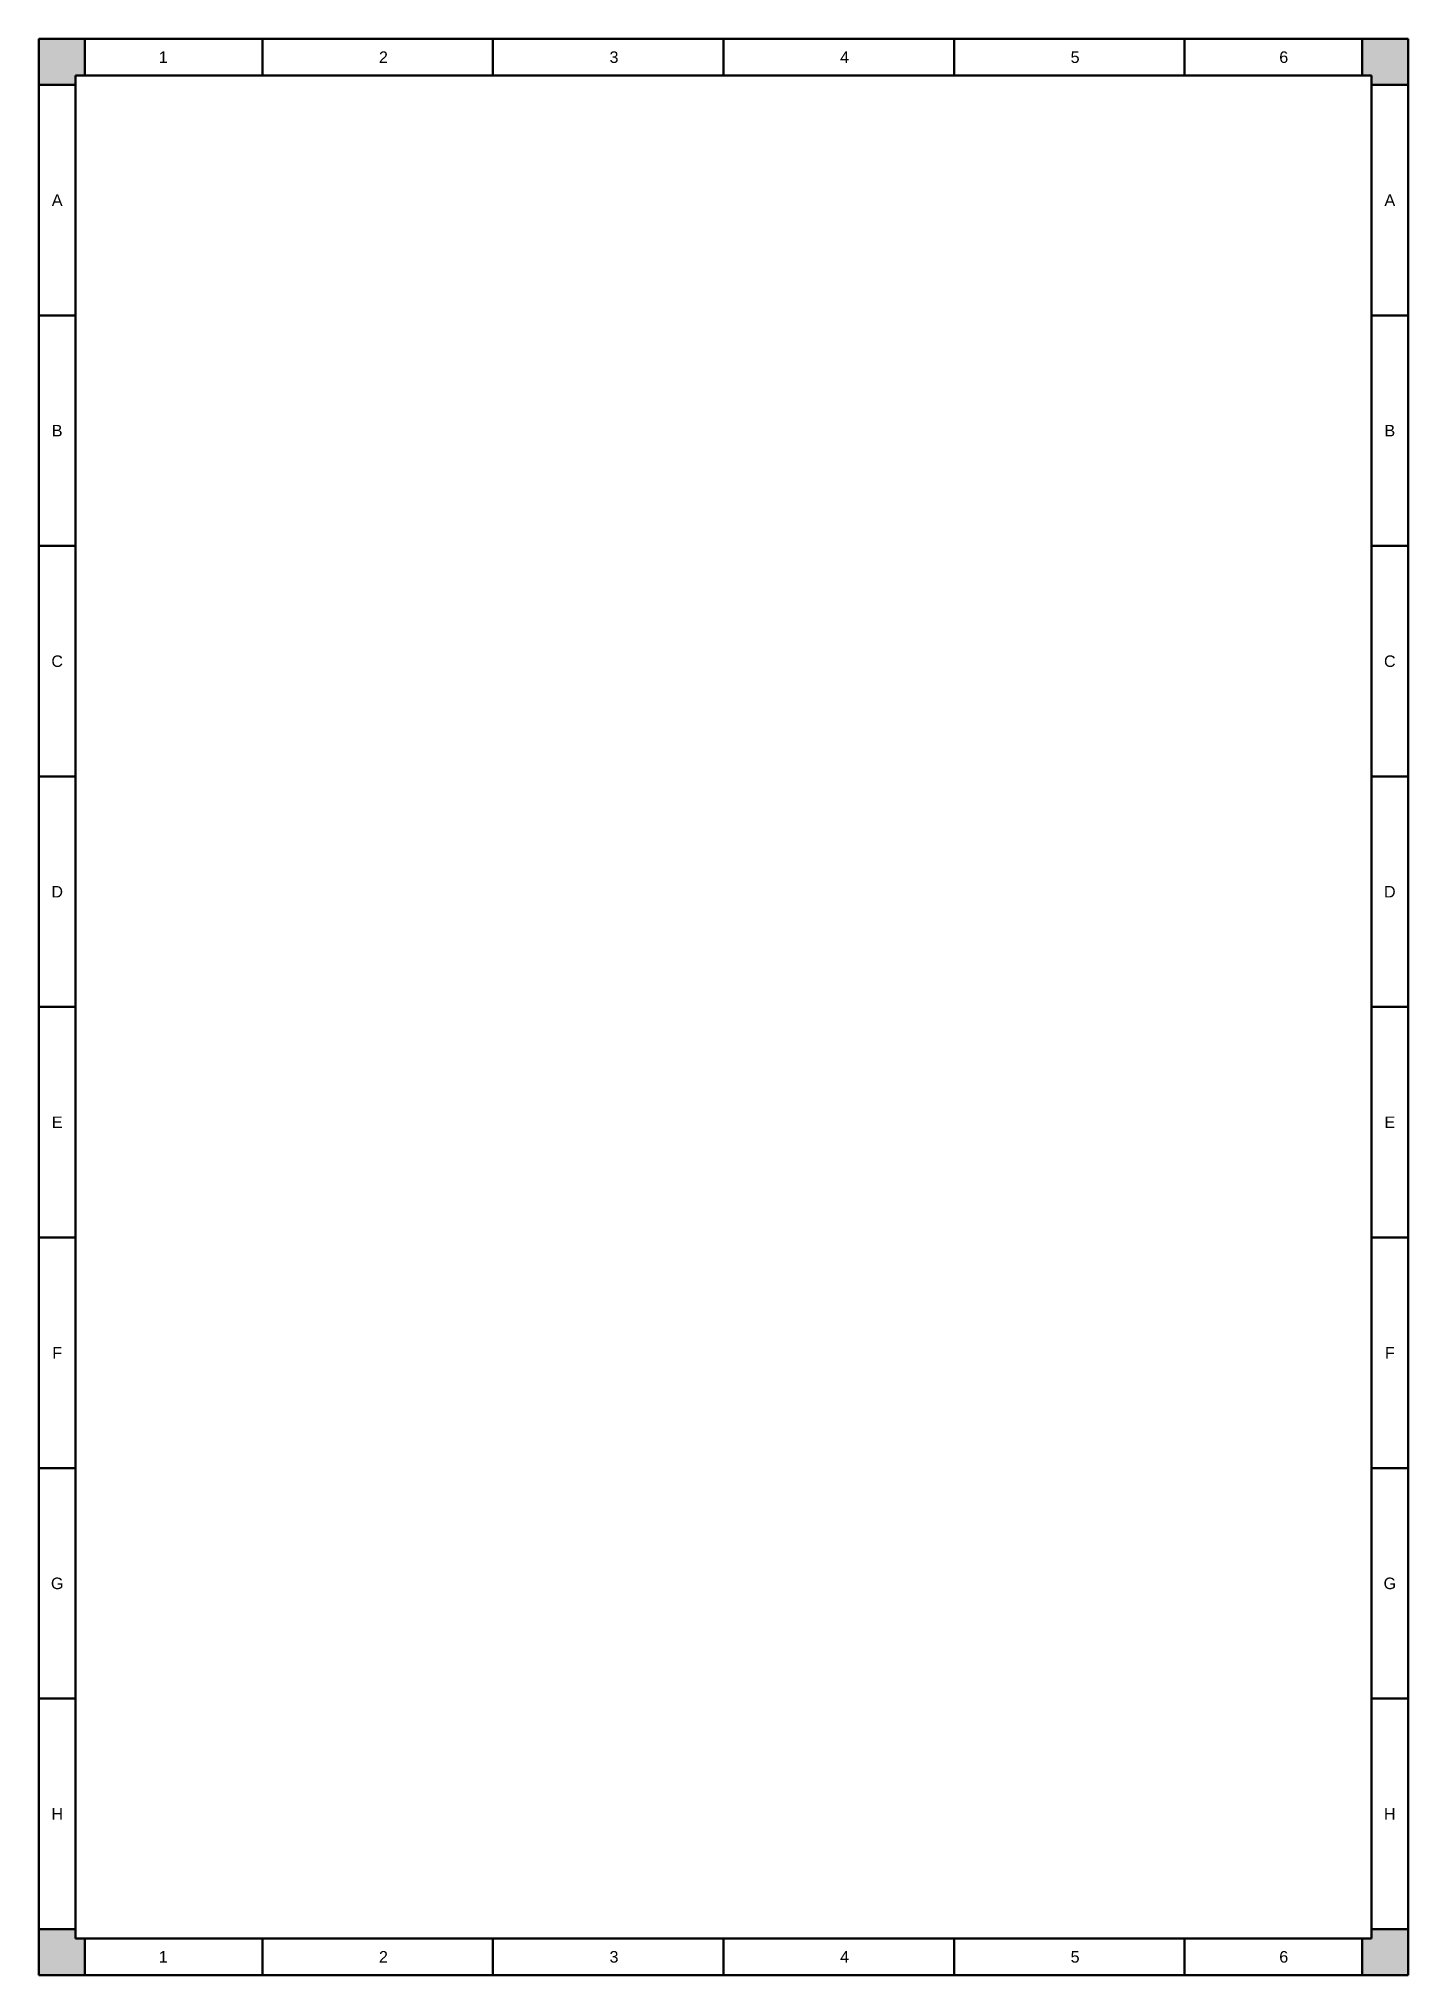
# Model space of a CAD drawing. Header units: millimetres. Extents: x 0 to 297, y 0 to 420.
import ezdxf
from ezdxf.enums import TextEntityAlignment as Align

# ---------------------------------------------------------------- set-up
doc = ezdxf.new("R2010")
doc.units = ezdxf.units.MM
doc.layers.add('bordure', color=178, linetype='Continuous', lineweight=25, true_color=0x000000)
doc.styles.add('textstyle11', font='')
doc.styles.add('textstyle12', font='')
doc.styles.add('textstyle13', font='')
doc.styles.add('textstyle14', font='')
doc.styles.add('textstyle15', font='')
doc.styles.add('textstyle16', font='')
doc.styles.add('textstyle17', font='')
doc.styles.add('textstyle18', font='')
doc.styles.add('textstyle19', font='')
doc.styles.add('textstyle20', font='')
doc.styles.add('textstyle21', font='')
doc.styles.add('textstyle22', font='')
doc.styles.add('textstyle23', font='')
doc.styles.add('textstyle24', font='')
doc.styles.add('textstyle25', font='')
doc.styles.add('textstyle26', font='')
doc.styles.add('textstyle27', font='')
doc.styles.add('textstyle28', font='')
doc.styles.add('textstyle29', font='')
doc.styles.add('textstyle30', font='')
doc.styles.add('textstyle31', font='')
doc.styles.add('textstyle32', font='')
doc.styles.add('textstyle33', font='')
doc.styles.add('textstyle34', font='')
doc.styles.add('textstyle35', font='')
doc.styles.add('textstyle36', font='')
doc.styles.add('textstyle37', font='')
doc.styles.add('textstyle38', font='')
doc.styles.get('textstyle11').set_extended_font_data('Arial')
doc.styles.get('textstyle12').set_extended_font_data('Arial')
doc.styles.get('textstyle13').set_extended_font_data('Arial')
doc.styles.get('textstyle14').set_extended_font_data('Arial')
doc.styles.get('textstyle15').set_extended_font_data('Arial')
doc.styles.get('textstyle16').set_extended_font_data('Arial')
doc.styles.get('textstyle17').set_extended_font_data('Arial')
doc.styles.get('textstyle18').set_extended_font_data('Arial')
doc.styles.get('textstyle19').set_extended_font_data('Arial')
doc.styles.get('textstyle20').set_extended_font_data('Arial')
doc.styles.get('textstyle21').set_extended_font_data('Arial')
doc.styles.get('textstyle22').set_extended_font_data('Arial')
doc.styles.get('textstyle23').set_extended_font_data('Arial')
doc.styles.get('textstyle24').set_extended_font_data('Arial')
doc.styles.get('textstyle25').set_extended_font_data('Arial')
doc.styles.get('textstyle26').set_extended_font_data('Arial')
doc.styles.get('textstyle27').set_extended_font_data('Arial')
doc.styles.get('textstyle28').set_extended_font_data('Arial')
doc.styles.get('textstyle29').set_extended_font_data('Arial')
doc.styles.get('textstyle30').set_extended_font_data('Arial')
doc.styles.get('textstyle31').set_extended_font_data('Arial')
doc.styles.get('textstyle32').set_extended_font_data('Arial')
doc.styles.get('textstyle33').set_extended_font_data('Arial')
doc.styles.get('textstyle34').set_extended_font_data('Arial')
doc.styles.get('textstyle35').set_extended_font_data('Arial')
doc.styles.get('textstyle36').set_extended_font_data('Arial')
doc.styles.get('textstyle37').set_extended_font_data('Arial')
doc.styles.get('textstyle38').set_extended_font_data('Arial')

msp = doc.modelspace()

# ---------------------------------------------------------------- hatches: boundary and pattern name
at = {"layer": 'bordure', "lineweight": 50, "true_color": 0x000000}
for points in [[(0, 420), (10, 420), (10, 412), (8, 412), (8, 410), (0, 410)], [(287, 412), (287, 420), (297, 420), (297, 410), (289, 410), (289, 412)], [(0, 10), (8, 10), (8, 8), (10, 8), (10, 0), (0, 0)], [(289, 10), (297, 10), (297, 0), (287, 0), (287, 8), (289, 8)]]:
    msp.add_hatch(color=178, dxfattribs=at).paths.add_polyline_path(points, flags=0)

# ---------------------------------------------------------------- linework, layer by layer
at = {"layer": 'bordure', "color": 178, "lineweight": 50, "true_color": 0x000000}
for p, q in [((148.5, 412), (148.5, 420)), ((0, 0), (0, 420)), ((0, 420), (297, 420)), ((10, 412), (10, 420)), ((48.5, 412), (48.5, 420)), ((98.5, 412), (98.5, 420)), ((198.5, 412), (198.5, 420)), ((248.5, 412), (248.5, 420)), ((287, 412), (287, 420)), ((297, 420), (297, 0)), ((8, 8), (8, 412)), ((8, 412), (289, 412)), ((289, 412), (289, 8)), ((0, 410), (8, 410)), ((289, 410), (297, 410)), ((0, 360), (8, 360)), ((289, 360), (297, 360)), ((0, 310), (8, 310)), ((289, 310), (297, 310)), ((0, 260), (8, 260)), ((289, 260), (297, 260)), ((0, 210), (8, 210)), ((289, 210), (297, 210)), ((0, 160), (8, 160)), ((289, 160), (297, 160)), ((0, 110), (8, 110)), ((289, 110), (297, 110)), ((0, 60), (8, 60)), ((289, 60), (297, 60)), ((0, 10), (8, 10)), ((289, 10), (297, 10)), ((289, 8), (8, 8)), ((10, 0), (10, 8)), ((48.5, 0), (48.5, 8)), ((98.5, 0), (98.5, 8)), ((148.5, 0), (148.5, 8)), ((198.5, 0), (198.5, 8)), ((248.5, 0), (248.5, 8)), ((287, 0), (287, 8)), ((297, 0), (0, 0))]:
    msp.add_line(p, q, dxfattribs=at)

# ---------------------------------------------------------------- texts
for s, style, p in [('1', 'textstyle12', (27, 416)), ('2', 'textstyle15', (74.75, 416)), ('3', 'textstyle16', (124.75, 416)), ('4', 'textstyle18', (174.75, 416)), ('5', 'textstyle20', (224.75, 416)), ('6', 'textstyle22', (270, 416)), ('A', 'textstyle37', (4, 385)), ('A', 'textstyle38', (293, 385)), ('B', 'textstyle35', (4, 335)), ('B', 'textstyle36', (293, 335)), ('C', 'textstyle31', (4, 285)), ('C', 'textstyle32', (293, 285)), ('D', 'textstyle29', (4, 235)), ('D', 'textstyle30', (293, 235)), ('E', 'textstyle27', (4, 185)), ('E', 'textstyle28', (293, 185)), ('F', 'textstyle33', (4, 135)), ('F', 'textstyle34', (293, 135)), ('G', 'textstyle25', (4, 85)), ('G', 'textstyle26', (293, 85)), ('H', 'textstyle23', (4, 35)), ('H', 'textstyle24', (293, 35)), ('1', 'textstyle11', (27, 4)), ('2', 'textstyle13', (74.75, 4)), ('3', 'textstyle14', (124.75, 4)), ('4', 'textstyle17', (174.75, 4)), ('5', 'textstyle19', (224.75, 4)), ('6', 'textstyle21', (270, 4))]:
    msp.add_text(s, height=2.5, dxfattribs=dict(at, style=style)).set_placement(p, align=Align.MIDDLE_CENTER)

doc.saveas('drawing.dxf')
